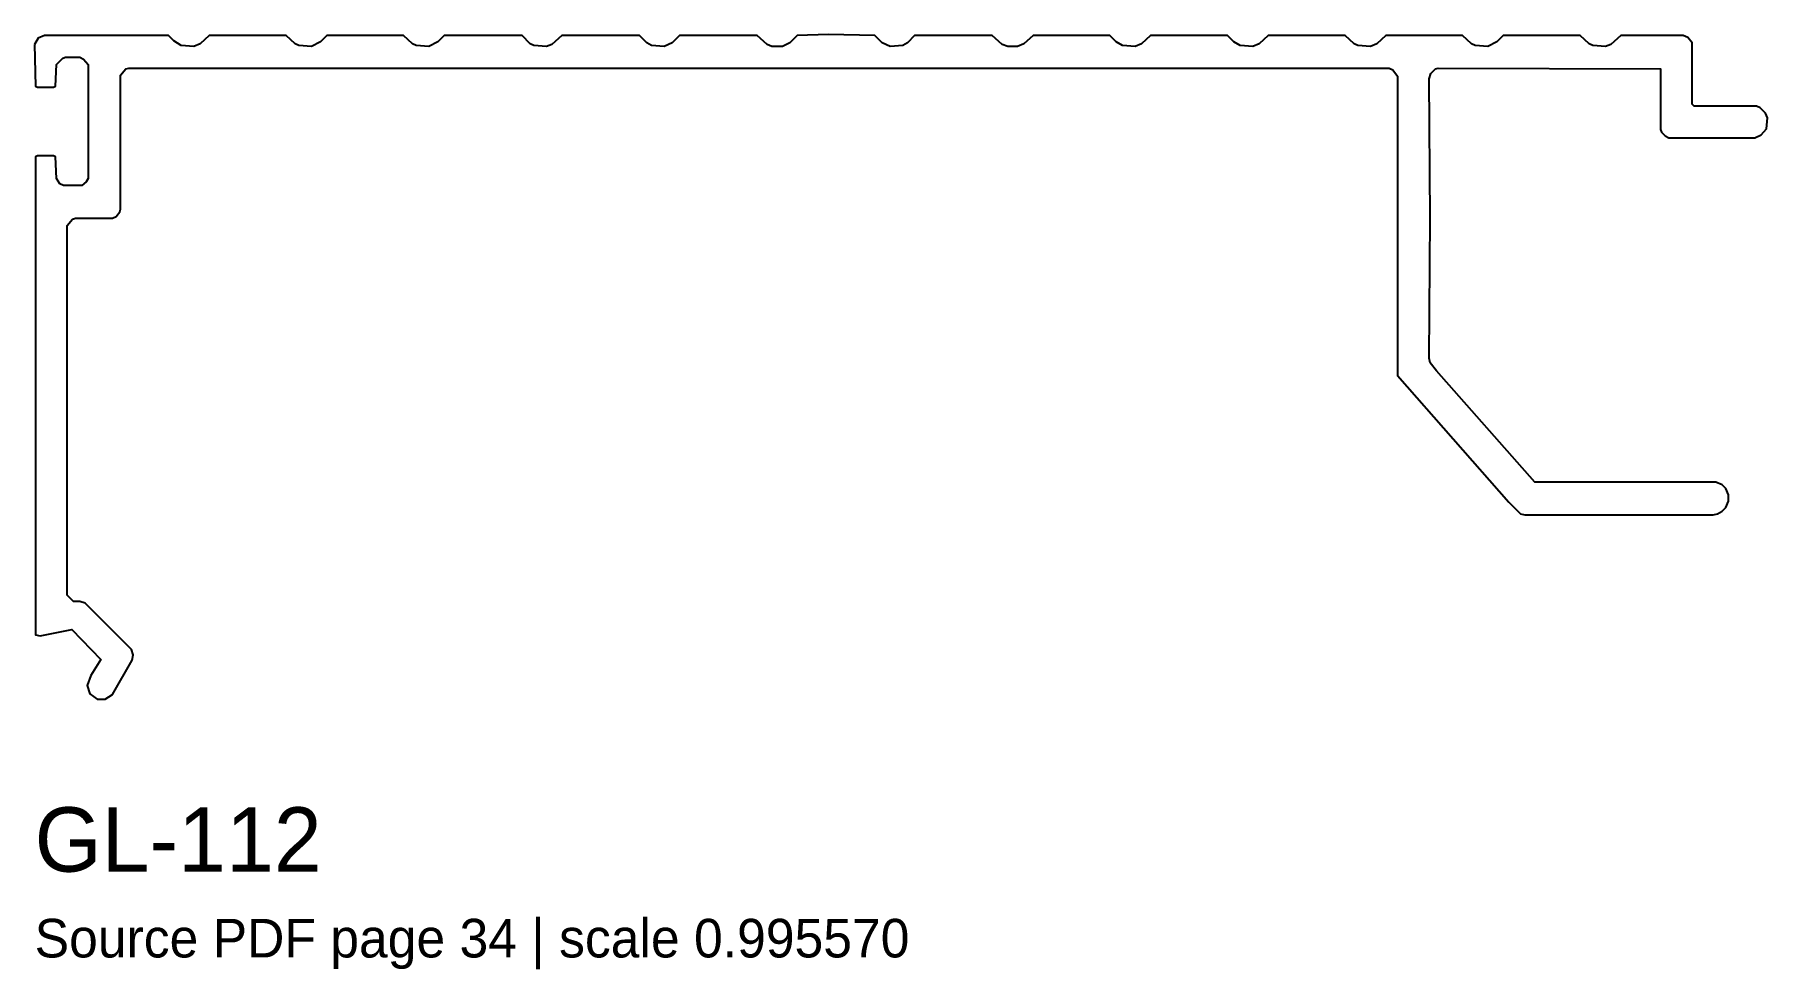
# Model space of a CAD drawing. Header units: millimetres. Extents: x 0 to 80.8, y -12.6 to 31.
import ezdxf

# ---------------------------------------------------------------- set-up
doc = ezdxf.new("R2010")
doc.units = ezdxf.units.MM
doc.layers.add('INFO', color=7, linetype='Continuous')
doc.layers.add('PROFILE', color=7, linetype='Continuous')

msp = doc.modelspace()

# ---------------------------------------------------------------- linework, layer by layer
at = {"layer": 'PROFILE'}
msp.add_lwpolyline([(0, 30.556), (0.042, 28.617), (0.126, 28.575), (0.885, 28.575), (0.969, 28.617), (1.011, 29.628), (1.307, 29.924), (1.433, 29.966), (2.107, 29.966), (2.276, 29.881), (2.487, 29.628), (2.487, 24.318), (2.402, 24.15), (2.192, 23.981), (1.349, 23.981), (1.18, 24.065), (1.011, 24.318), (0.969, 25.33), (0.885, 25.372), (0.126, 25.372), (0.042, 25.33), (0.042, 3.034), (0.253, 2.992), (1.728, 3.287), (3.077, 1.897), (2.613, 1.138), (2.444, 0.674), (2.571, 0.295), (2.908, 0.042), (3.287, 0.042), (3.625, 0.253), (4.552, 1.854), (4.594, 2.107), (4.51, 2.36), (2.36, 4.51), (2.107, 4.594), (1.812, 4.594), (1.517, 4.889), (1.517, 22.127), (1.77, 22.422), (1.897, 22.464), (3.625, 22.464), (3.793, 22.548), (3.962, 22.759), (4.004, 22.885), (4.004, 29.123), (4.257, 29.418), (4.383, 29.46), (63.134, 29.46), (63.303, 29.376), (63.514, 29.081), (63.514, 15.13), (68.698, 9.23), (69.246, 8.682), (69.456, 8.64), (78.223, 8.64), (78.433, 8.682), (78.644, 8.808), (78.813, 8.977), (78.939, 9.272), (78.939, 9.567), (78.813, 9.862), (78.644, 10.031), (78.349, 10.157), (69.92, 10.157), (65.326, 15.341), (65.031, 15.72), (64.989, 15.931), (65.031, 22.464), (64.989, 28.954), (65.073, 29.207), (65.284, 29.418), (65.41, 29.46), (75.778, 29.418), (75.778, 26.594), (75.82, 26.468), (75.989, 26.299), (76.157, 26.215), (80.161, 26.215), (80.456, 26.341), (80.709, 26.636), (80.751, 27.142), (80.667, 27.353), (80.414, 27.605), (80.246, 27.69), (77.338, 27.69), (77.253, 27.774), (77.253, 30.64), (77.042, 30.893), (76.832, 30.977), (73.924, 30.977), (73.46, 30.556), (73.207, 30.471), (72.617, 30.514), (72.449, 30.598), (72.027, 30.977), (68.445, 30.977), (68.15, 30.682), (67.728, 30.471), (67.138, 30.514), (66.97, 30.598), (66.548, 30.977), (62.966, 30.977), (62.544, 30.598), (62.249, 30.471), (61.659, 30.514), (61.491, 30.598), (61.069, 30.977), (57.487, 30.977), (57.065, 30.598), (56.77, 30.471), (56.18, 30.514), (55.885, 30.682), (55.59, 30.977), (52.008, 30.977), (51.586, 30.598), (51.291, 30.471), (50.701, 30.514), (50.406, 30.682), (50.111, 30.977), (46.529, 30.977), (46.107, 30.598), (45.812, 30.471), (45.349, 30.471), (45.096, 30.556), (44.632, 30.977), (41.008, 30.977), (40.671, 30.64), (40.46, 30.514), (39.87, 30.471), (39.491, 30.64), (39.153, 30.977), (37.004, 31.019), (35.529, 30.977), (35.192, 30.64), (34.855, 30.471), (34.349, 30.471), (34.138, 30.556), (33.674, 30.977), (30.05, 30.977), (29.713, 30.64), (29.333, 30.471), (28.743, 30.514), (28.533, 30.64), (28.196, 30.977), (24.571, 30.977), (24.107, 30.556), (23.855, 30.471), (23.264, 30.514), (23.096, 30.598), (22.717, 30.977), (19.092, 30.977), (18.797, 30.682), (18.376, 30.471), (17.786, 30.514), (17.617, 30.598), (17.195, 30.977), (13.613, 30.977), (13.318, 30.682), (12.897, 30.471), (12.307, 30.514), (12.138, 30.598), (11.717, 30.977), (8.134, 30.977), (7.713, 30.598), (7.418, 30.471), (6.828, 30.514), (6.49, 30.724), (6.238, 30.977), (0.464, 30.977), (0.169, 30.851)], close=True, dxfattribs=at)

# ---------------------------------------------------------------- texts
at = {"layer": 'INFO'}
for s, height, p in [('GL-112', 3, (0, -8)), ('Source PDF page 34 | scale 0.995570', 1.8, (0, -12))]:
    msp.add_text(s, height=height, dxfattribs=at).set_placement(p)

doc.saveas('drawing.dxf')
